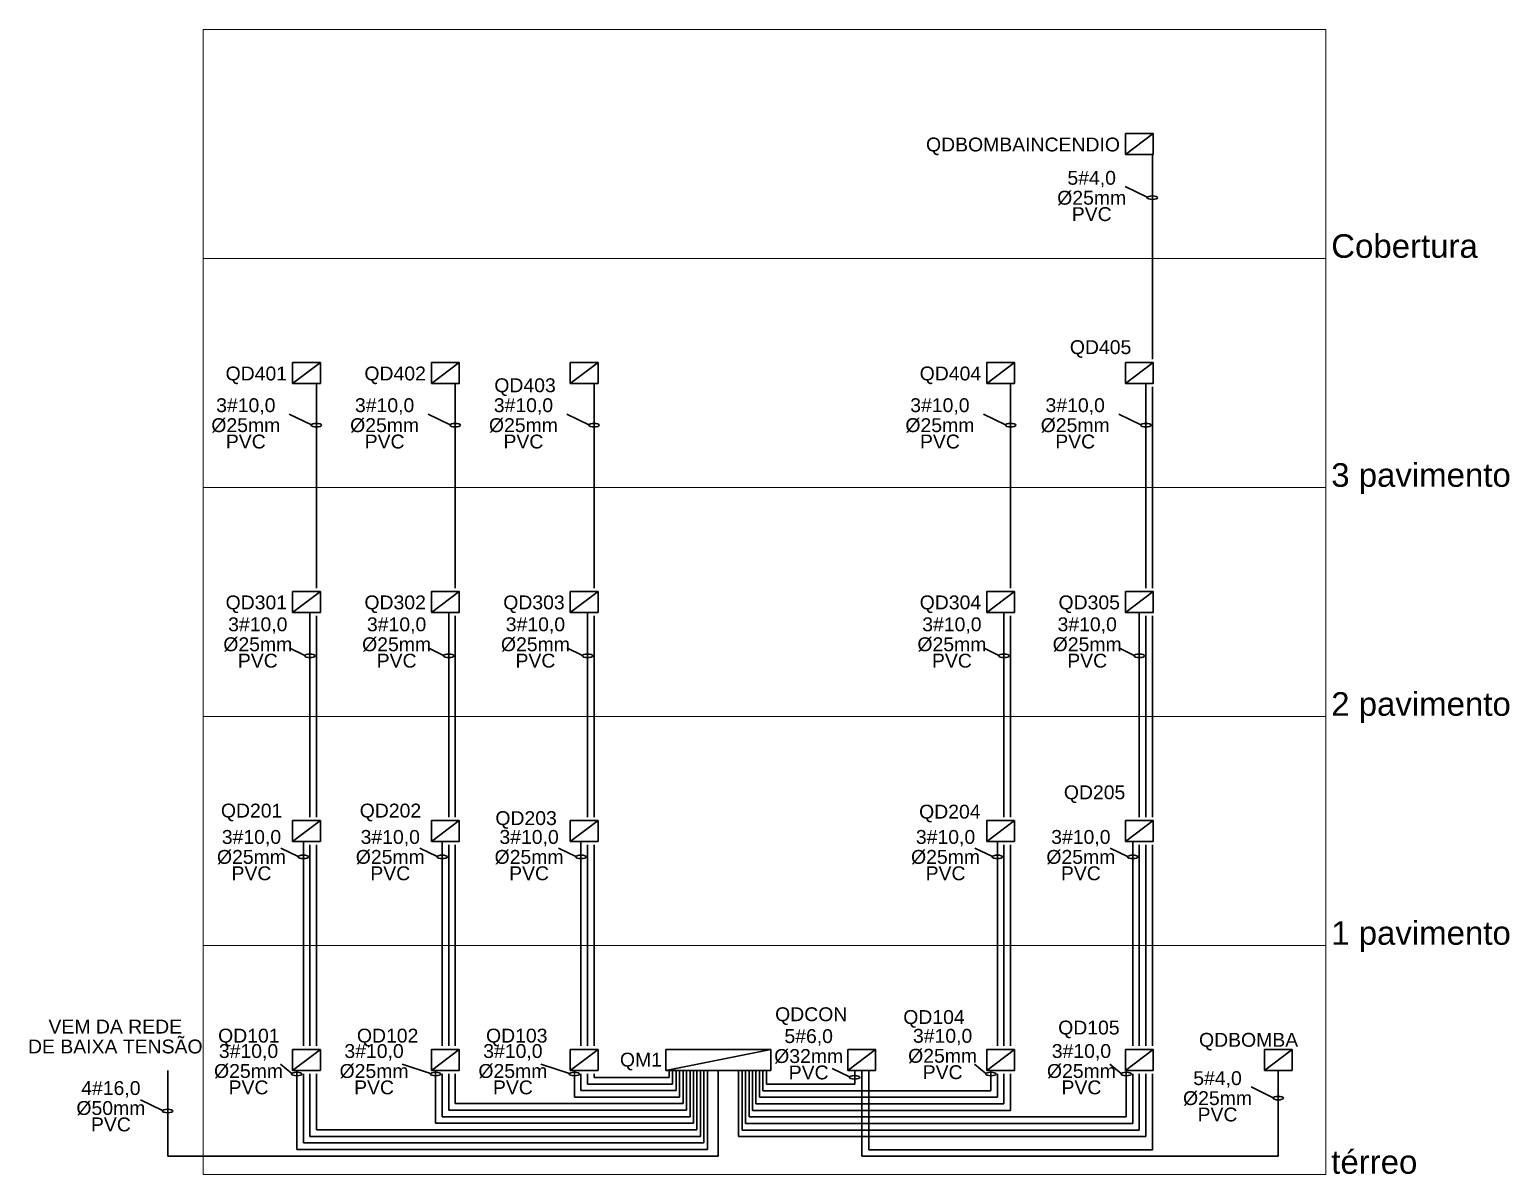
# Model space of a CAD drawing. Header units: inches. Extents: x -3 to 923, y -103 to 154.
# Drawn here: x 644.03 to 655.32, y 58.48 to 67.22 of the extents above; entities that cross this region are included whole.
import ezdxf
from ezdxf.enums import TextEntityAlignment as Align

# ---------------------------------------------------------------- set-up
doc = ezdxf.new("R2010")
doc.units = ezdxf.units.IN
doc.header["$LTSCALE"] = 10
doc.header["$MEASUREMENT"] = 0
for name, color, linetype, lineweight in [('DI-Disjuntor', 8, 'Continuous', 30), ('DI-Fios', 3, 'Continuous', 30), ('DI-Linhas do diagrama', 8, 'Continuous', 20), ('DI-Textos do diagrama', 2, 'Continuous', 20), ('DI-Título do diagrama', 2, 'Continuous', 30), ('EL-Textos fios', 2, 'Continuous', 30), ('TEXTO', 2, 'Continuous', 20)]:
    doc.layers.add(name, color=color, linetype=linetype, lineweight=lineweight)
doc.styles.add('Arial', font='arial.ttf')

msp = doc.modelspace()

# ---------------------------------------------------------------- linework, layer by layer
at = {"layer": 'DI-Disjuntor'}
for p, q in [((652.3937, 66.265), (652.6055, 66.4238)), ((646.0397, 64.5176), (646.2515, 64.6765)), ((647.0987, 64.5176), (647.3105, 64.6765)), ((648.1577, 64.5176), (648.3695, 64.6765)), ((651.3347, 64.5176), (651.5465, 64.6765)), ((652.3937, 64.5176), (652.6055, 64.6765)), ((646.0397, 62.7703), (646.2515, 62.9291)), ((647.0987, 62.7703), (647.3105, 62.9291)), ((648.1577, 62.7703), (648.3695, 62.9291)), ((651.3347, 62.7703), (651.5465, 62.9291)), ((652.3937, 62.7703), (652.6055, 62.9291)), ((646.0397, 61.0229), (646.2515, 61.1818)), ((647.0987, 61.0229), (647.3105, 61.1818)), ((648.1577, 61.0229), (648.3695, 61.1818)), ((651.3347, 61.0229), (651.5465, 61.1818)), ((652.3937, 61.0229), (652.6055, 61.1818)), ((646.0397, 59.2756), (646.2515, 59.4344)), ((647.0987, 59.2756), (647.3105, 59.4344)), ((648.1577, 59.2756), (648.3695, 59.4344)), ((648.8859, 59.2756), (649.688, 59.4344)), ((650.2757, 59.2756), (650.4875, 59.4344)), ((651.3347, 59.2756), (651.5465, 59.4344)), ((652.3937, 59.2756), (652.6055, 59.4344)), ((653.4527, 59.2756), (653.6645, 59.4344))]:
    msp.add_line(p, q, dxfattribs=at)
for points in [[(652.3937, 66.265), (652.3937, 66.4238), (652.6055, 66.4238), (652.6055, 66.265), (652.3937, 66.265)], [(646.0397, 64.5176), (646.0397, 64.6765), (646.2515, 64.6765), (646.2515, 64.5176), (646.0397, 64.5176)], [(647.0987, 64.5176), (647.0987, 64.6765), (647.3105, 64.6765), (647.3105, 64.5176), (647.0987, 64.5176)], [(648.1577, 64.5176), (648.1577, 64.6765), (648.3695, 64.6765), (648.3695, 64.5176), (648.1577, 64.5176)], [(651.3347, 64.5176), (651.3347, 64.6765), (651.5465, 64.6765), (651.5465, 64.5176), (651.3347, 64.5176)], [(652.3937, 64.5176), (652.3937, 64.6765), (652.6055, 64.6765), (652.6055, 64.5176), (652.3937, 64.5176)], [(646.0397, 62.7703), (646.0397, 62.9291), (646.2515, 62.9291), (646.2515, 62.7703), (646.0397, 62.7703)], [(647.0987, 62.7703), (647.0987, 62.9291), (647.3105, 62.9291), (647.3105, 62.7703), (647.0987, 62.7703)], [(648.1577, 62.7703), (648.1577, 62.9291), (648.3695, 62.9291), (648.3695, 62.7703), (648.1577, 62.7703)], [(651.3347, 62.7703), (651.3347, 62.9291), (651.5465, 62.9291), (651.5465, 62.7703), (651.3347, 62.7703)], [(652.3937, 62.7703), (652.3937, 62.9291), (652.6055, 62.9291), (652.6055, 62.7703), (652.3937, 62.7703)], [(646.0397, 61.0229), (646.0397, 61.1818), (646.2515, 61.1818), (646.2515, 61.0229), (646.0397, 61.0229)], [(647.0987, 61.0229), (647.0987, 61.1818), (647.3105, 61.1818), (647.3105, 61.0229), (647.0987, 61.0229)], [(648.1577, 61.0229), (648.1577, 61.1818), (648.3695, 61.1818), (648.3695, 61.0229), (648.1577, 61.0229)], [(651.3347, 61.0229), (651.3347, 61.1818), (651.5465, 61.1818), (651.5465, 61.0229), (651.3347, 61.0229)], [(652.3937, 61.0229), (652.3937, 61.1818), (652.6055, 61.1818), (652.6055, 61.0229), (652.3937, 61.0229)], [(646.0397, 59.2756), (646.0397, 59.4344), (646.2515, 59.4344), (646.2515, 59.2756), (646.0397, 59.2756)], [(647.0987, 59.2756), (647.0987, 59.4344), (647.3105, 59.4344), (647.3105, 59.2756), (647.0987, 59.2756)], [(648.1577, 59.2756), (648.1577, 59.4344), (648.3695, 59.4344), (648.3695, 59.2756), (648.1577, 59.2756)], [(648.8859, 59.2756), (648.8859, 59.4344), (649.688, 59.4344), (649.688, 59.2756), (648.8859, 59.2756)], [(650.2757, 59.2756), (650.2757, 59.4344), (650.4875, 59.4344), (650.4875, 59.2756), (650.2757, 59.2756)], [(651.3347, 59.2756), (651.3347, 59.4344), (651.5465, 59.4344), (651.5465, 59.2756), (651.3347, 59.2756)], [(652.3937, 59.2756), (652.3937, 59.4344), (652.6055, 59.4344), (652.6055, 59.2756), (652.3937, 59.2756)], [(653.4527, 59.2756), (653.4527, 59.4344), (653.6645, 59.4344), (653.6645, 59.2756), (653.4527, 59.2756)]]:
    msp.add_lwpolyline(points, close=True, dxfattribs=at)
at = {"layer": 'DI-Fios'}
for p, q in [((652.5987, 66.265), (652.5987, 64.7036)), ((646.2215, 62.9563), (646.2215, 64.5176)), ((647.2805, 62.9563), (647.2805, 64.5176)), ((648.3395, 62.9563), (648.3395, 64.5176)), ((651.5165, 62.9563), (651.5165, 64.5176)), ((652.5487, 62.9563), (652.5487, 64.5176)), ((652.5987, 62.9563), (652.5987, 64.4905)), ((646.1715, 61.2089), (646.1715, 62.7703)), ((647.2305, 61.2089), (647.2305, 62.7703)), ((648.2895, 61.2089), (648.2895, 62.7703)), ((651.4665, 61.2089), (651.4665, 62.7703)), ((652.4987, 61.2089), (652.4987, 62.7703)), ((646.2215, 61.2089), (646.2215, 62.7431)), ((647.2805, 61.2089), (647.2805, 62.7431)), ((648.3395, 61.2089), (648.3395, 62.7431)), ((651.5165, 61.2089), (651.5165, 62.7431)), ((652.5487, 61.2089), (652.5487, 62.7431)), ((652.5987, 61.2089), (652.5987, 62.7431)), ((646.1215, 59.4616), (646.1215, 61.0229)), ((646.1715, 59.4616), (646.1715, 60.9958)), ((646.2215, 59.4616), (646.2215, 60.9958)), ((647.1805, 59.4616), (647.1805, 61.0229)), ((647.2305, 59.4616), (647.2305, 60.9958)), ((647.2805, 59.4616), (647.2805, 60.9958)), ((648.2395, 59.4616), (648.2395, 61.0229)), ((648.2895, 59.4616), (648.2895, 60.9958)), ((648.3395, 59.4616), (648.3395, 60.9958)), ((651.4165, 59.4616), (651.4165, 61.0229)), ((651.4665, 59.4616), (651.4665, 60.9958)), ((651.5165, 59.4616), (651.5165, 60.9958)), ((652.4487, 59.4616), (652.4487, 61.0229)), ((652.4987, 59.4616), (652.4987, 60.9958)), ((652.5487, 59.4616), (652.5487, 60.9958)), ((652.5987, 59.4616), (652.5987, 60.9958)), ((645.0866, 59.2756), (645.0866, 58.6213)), ((646.0715, 59.2756), (646.0715, 58.6713)), ((647.1305, 59.2756), (647.1305, 58.8713)), ((648.1895, 59.2756), (648.1895, 59.0713)), ((648.9124, 59.2213), (648.9124, 59.2756)), ((648.9388, 59.1713), (648.9388, 59.2756)), ((648.9653, 59.1213), (648.9653, 59.2756)), ((648.9653, 59.1213), (648.9653, 59.2756)), ((648.9918, 59.0713), (648.9918, 59.2756)), ((649.0183, 59.0213), (649.0183, 59.2756)), ((649.0448, 58.9713), (649.0448, 59.2756)), ((649.0448, 58.9713), (649.0448, 59.2756)), ((649.0713, 58.9213), (649.0713, 59.2756)), ((649.0977, 58.8713), (649.0977, 59.2756)), ((649.1242, 58.8213), (649.1242, 59.2756)), ((649.1242, 58.8213), (649.1242, 59.2756)), ((649.1507, 58.7713), (649.1507, 59.2756)), ((649.1772, 58.7213), (649.1772, 59.2756)), ((649.2037, 59.1213), (649.2037, 59.2756)), ((649.2037, 58.6713), (649.2037, 59.2756)), ((649.287, 58.6213), (649.287, 59.2756)), ((649.442, 59.1213), (649.442, 59.2756)), ((649.442, 58.7697), (649.442, 59.2756)), ((649.4685, 59.1213), (649.4685, 59.2756)), ((649.4685, 58.8197), (649.4685, 59.2756)), ((649.495, 58.8697), (649.495, 59.2756)), ((649.5215, 59.1213), (649.5215, 59.2756)), ((649.5215, 58.9197), (649.5215, 59.2756)), ((649.548, 59.1213), (649.548, 59.2756)), ((649.548, 58.9697), (649.548, 59.2756)), ((649.5744, 59.0197), (649.5744, 59.2756)), ((649.6009, 59.1213), (649.6009, 59.2756)), ((649.6009, 59.0697), (649.6009, 59.2756)), ((649.6274, 59.1213), (649.6274, 59.2756)), ((649.6274, 59.1197), (649.6274, 59.2756)), ((649.6539, 59.1697), (649.6539, 59.2756)), ((650.3287, 59.1697), (650.3287, 59.2756)), ((650.3816, 59.2756), (650.3816, 58.6197)), ((650.4346, 59.2756), (650.4346, 58.6697)), ((651.3665, 59.2756), (651.3665, 59.1197)), ((652.3987, 59.2756), (652.3987, 58.9197)), ((653.5586, 58.6197), (653.5586, 59.2756)), ((646.1215, 59.2484), (646.1215, 58.7213)), ((646.1715, 59.2484), (646.1715, 58.7713)), ((646.2215, 59.2484), (646.2215, 58.8213)), ((647.1805, 59.2484), (647.1805, 58.9213)), ((647.2305, 59.2484), (647.2305, 58.9713)), ((647.2805, 59.2484), (647.2805, 59.0213)), ((648.2395, 59.2484), (648.2395, 59.1213)), ((648.2895, 59.2484), (648.2895, 59.1713)), ((648.9388, 59.1713), (648.2895, 59.1713)), ((648.3395, 59.2484), (648.3395, 59.2213)), ((648.9124, 59.2213), (648.3395, 59.2213)), ((649.6539, 59.1697), (650.3287, 59.1697)), ((651.4165, 59.2484), (651.4165, 59.0697)), ((651.4665, 59.2484), (651.4665, 59.0197)), ((651.5165, 59.2484), (651.5165, 58.9697)), ((652.4487, 59.2484), (652.4487, 58.8697)), ((652.4987, 59.2484), (652.4987, 58.8197)), ((652.5487, 59.2484), (652.5487, 58.7697)), ((652.5987, 59.2484), (652.5987, 58.6697)), ((648.1895, 59.0713), (648.9918, 59.0713)), ((648.9653, 59.1213), (648.2395, 59.1213)), ((651.4165, 59.0697), (649.6009, 59.0697)), ((651.3665, 59.1197), (649.6274, 59.1197)), ((649.0448, 58.9713), (647.2305, 58.9713)), ((649.0183, 59.0213), (647.2805, 59.0213)), ((651.5165, 58.9697), (649.548, 58.9697)), ((649.5744, 59.0197), (651.4665, 59.0197)), ((649.1242, 58.8213), (646.2215, 58.8213)), ((649.0977, 58.8713), (647.1305, 58.8713)), ((647.1805, 58.9213), (649.0713, 58.9213)), ((652.4987, 58.8197), (649.4685, 58.8197)), ((649.495, 58.8697), (652.4487, 58.8697)), ((652.3987, 58.9197), (649.5215, 58.9197)), ((649.1772, 58.7213), (646.1215, 58.7213)), ((646.1715, 58.7713), (649.1507, 58.7713)), ((652.5487, 58.7697), (649.442, 58.7697)), ((645.0866, 58.6213), (649.287, 58.6213)), ((649.2037, 58.6713), (646.0715, 58.6713)), ((653.5586, 58.6197), (650.3816, 58.6197)), ((652.5987, 58.6697), (650.4346, 58.6697))]:
    msp.add_line(p, q, dxfattribs=at)
at = {"layer": 'DI-Linhas do diagrama'}
for p, q in [((645.356, 65.4707), (645.356, 67.2181)), ((645.356, 67.2181), (653.9206, 67.2181)), ((653.9206, 67.2181), (653.9206, 65.4707)), ((645.356, 63.7234), (645.356, 65.4707)), ((645.356, 65.4707), (653.9206, 65.4707)), ((653.9206, 65.4707), (645.356, 65.4707)), ((645.356, 65.4707), (645.356, 65.4707)), ((653.9206, 65.4707), (653.9206, 63.7234)), ((645.356, 61.976), (645.356, 63.7234)), ((645.356, 63.7234), (653.9206, 63.7234)), ((653.9206, 63.7234), (645.356, 63.7234)), ((645.356, 63.7234), (645.356, 63.7234)), ((653.9206, 63.7234), (653.9206, 61.976)), ((645.356, 60.2287), (645.356, 61.976)), ((645.356, 61.976), (653.9206, 61.976)), ((653.9206, 61.976), (645.356, 61.976)), ((645.356, 61.976), (645.356, 61.976)), ((653.9206, 61.976), (653.9206, 60.2287)), ((645.356, 58.4813), (645.356, 60.2287)), ((645.356, 60.2287), (652.8616, 60.2287)), ((652.8616, 60.2287), (645.356, 60.2287)), ((645.356, 60.2287), (645.356, 60.2287)), ((646.415, 60.2287), (653.9206, 60.2287)), ((653.9206, 60.2287), (653.9206, 58.4813)), ((653.9206, 60.2287), (653.9206, 58.4813)), ((652.8616, 58.4813), (645.356, 58.4813)), ((645.356, 58.4813), (645.356, 58.4813)), ((653.9206, 58.4813), (646.415, 58.4813))]:
    msp.add_line(p, q, dxfattribs=at)
at = {"layer": 'EL-Textos fios', "color": 3}
for p, q in [((652.5598, 65.9381), (652.3917, 66.0198)), ((646.1826, 64.2025), (646.0145, 64.2842)), ((647.2416, 64.2025), (647.0735, 64.2842)), ((648.3006, 64.2025), (648.1325, 64.2842)), ((651.4776, 64.2025), (651.3095, 64.2842)), ((652.5098, 64.2025), (652.3417, 64.2842)), ((646.1326, 62.442), (646.0143, 62.4995)), ((647.1916, 62.442), (647.0733, 62.4995)), ((648.2506, 62.442), (648.1323, 62.4995)), ((651.4276, 62.442), (651.3093, 62.4995)), ((652.4598, 62.442), (652.3415, 62.4995)), ((646.0826, 60.9076), (645.95, 60.972)), ((647.1416, 60.9076), (647.009, 60.972)), ((648.2006, 60.9076), (648.068, 60.972)), ((651.3776, 60.9076), (651.245, 60.972)), ((652.4098, 60.9076), (652.2772, 60.972)), ((646.0326, 59.2507), (645.9475, 59.322)), ((647.0916, 59.2507), (646.8741, 59.322)), ((648.1506, 59.2507), (647.9331, 59.322)), ((650.2873, 59.2252), (650.1547, 59.2896)), ((651.3276, 59.2507), (651.2425, 59.322)), ((652.3598, 59.2507), (652.2747, 59.322)), ((645.0473, 58.9681), (644.8791, 59.0498)), ((653.5197, 59.0668), (653.3516, 59.1485))]:
    msp.add_line(p, q, dxfattribs=at)
for centre in [(652.5987, 65.935), (646.2215, 64.1994), (647.2805, 64.1994), (648.3395, 64.1994), (651.5165, 64.1994), (652.5487, 64.1994), (646.1715, 62.439), (647.2305, 62.439), (648.2895, 62.439), (651.4665, 62.439), (652.4987, 62.439), (646.1215, 60.9045), (647.1805, 60.9045), (648.2395, 60.9045), (651.4165, 60.9045), (652.4487, 60.9045), (646.0715, 59.2476), (647.1305, 59.2476), (648.1895, 59.2476), (650.3262, 59.2221), (651.3665, 59.2476), (652.3987, 59.2476), (653.5586, 59.0638), (645.0862, 58.965)]:
    msp.add_ellipse(centre, major_axis=(0.04, 0), ratio=0.3275421, dxfattribs=at)

# ---------------------------------------------------------------- texts
at = {"layer": 'DI-Textos do diagrama', "style": 'Arial'}
for s, p in [('QDBOMBAINCENDIO', (652.3511, 66.2563)), ('QD405', (652.4377, 64.7099)), ('QD401', (645.9971, 64.5089)), ('QD402', (647.0561, 64.5089)), ('QD404', (651.2921, 64.5089)), ('QD403', (648.0471, 64.419)), ('QD301', (645.9971, 62.7619)), ('QD302', (647.0561, 62.7619)), ('QD303', (648.1151, 62.7619)), ('QD304', (651.2921, 62.7619)), ('QD305', (652.3511, 62.7619)), ('QD205', (652.3919, 61.3126)), ('QD201', (645.9612, 61.1731)), ('QD202', (647.0202, 61.1731)), ('QD204', (651.2877, 61.1648)), ('QD203', (648.0551, 61.1157)), ('QDCON', (650.2712, 59.6189)), ('QD104', (651.1667, 59.5975)), ('QD105', (652.3485, 59.5173)), ('QD101', (645.94, 59.4557)), ('QD102', (646.999, 59.4557)), ('QD103', (647.9839, 59.4557)), ('QDBOMBA', (653.7106, 59.4237)), ('QM1', (648.8573, 59.2725))]:
    msp.add_text(s, height=0.1059, dxfattribs=at).set_placement(p, align=Align.BOTTOM_RIGHT)
at = {"layer": 'DI-Título do diagrama', "style": 'Arial'}
for s, p in [('Cobertura', (653.963, 65.4223)), ('3 pavimento', (653.963, 63.6749)), ('2 pavimento', (653.963, 61.9274)), ('1 pavimento', (653.963, 60.1799)), ('térreo', (653.963, 58.4324))]:
    msp.add_text(s, height=0.18, dxfattribs=at).set_placement(p, align=Align.BOTTOM_LEFT)
at = {"layer": 'TEXTO', "style": 'Arial'}
for s, p in [('5#4,0', (652.1356, 66.0024)), ('%%C25mm', (652.1356, 65.8501)), ('PVC', (652.1356, 65.7251)), ('3#10,0', (645.6825, 64.2669)), ('3#10,0', (646.7415, 64.2669)), ('3#10,0', (647.8005, 64.2669)), ('3#10,0', (650.9775, 64.2669)), ('3#10,0', (652.0097, 64.2669)), ('%%C25mm', (645.6825, 64.1146)), ('%%C25mm', (646.7415, 64.1146)), ('%%C25mm', (647.8005, 64.1146)), ('%%C25mm', (650.9775, 64.1146)), ('%%C25mm', (652.0097, 64.1146)), ('PVC', (645.6825, 63.9895)), ('PVC', (646.7415, 63.9895)), ('PVC', (647.8005, 63.9895)), ('PVC', (650.9775, 63.9895)), ('PVC', (652.0097, 63.9895)), ('3#10,0', (645.774, 62.5947)), ('3#10,0', (646.833, 62.5947)), ('3#10,0', (647.892, 62.5947)), ('3#10,0', (651.069, 62.5947)), ('3#10,0', (652.1012, 62.5947)), ('%%C25mm', (645.774, 62.4424)), ('%%C25mm', (646.833, 62.4424)), ('%%C25mm', (647.892, 62.4424)), ('%%C25mm', (651.069, 62.4424)), ('%%C25mm', (652.1012, 62.4424)), ('PVC', (645.774, 62.3173)), ('PVC', (646.833, 62.3173)), ('PVC', (647.892, 62.3173)), ('PVC', (651.069, 62.3173)), ('PVC', (652.1012, 62.3173)), ('3#10,0', (645.7256, 60.972)), ('3#10,0', (646.7846, 60.972)), ('3#10,0', (647.8436, 60.972)), ('3#10,0', (651.0206, 60.972)), ('3#10,0', (652.0528, 60.972)), ('%%C25mm', (645.7256, 60.8197)), ('%%C25mm', (646.7846, 60.8197)), ('%%C25mm', (647.8436, 60.8197)), ('%%C25mm', (651.0206, 60.8197)), ('%%C25mm', (652.0528, 60.8197)), ('PVC', (645.7256, 60.6946)), ('PVC', (646.7846, 60.6946)), ('PVC', (647.8436, 60.6946)), ('PVC', (651.0206, 60.6946)), ('PVC', (652.0528, 60.6946)), ('VEM DA REDE', (644.6868, 59.5249)), ('DE BAIXA TENSÃO', (644.6868, 59.3728)), ('5#6,0', (649.9766, 59.4521)), ('3#10,0', (650.9983, 59.4542)), ('3#10,0', (645.7033, 59.3381)), ('3#10,0', (646.6609, 59.3381)), ('3#10,0', (647.7199, 59.3381)), ('%%C32mm', (649.9766, 59.2999)), ('%%C25mm', (650.9983, 59.3019)), ('3#10,0', (652.0573, 59.3381)), ('%%C25mm', (645.7033, 59.1858)), ('%%C25mm', (646.6609, 59.1858)), ('%%C25mm', (647.7199, 59.1858)), ('PVC', (649.9766, 59.1748)), ('PVC', (650.9983, 59.1768)), ('%%C25mm', (652.0573, 59.1858)), ('5#4,0', (653.0955, 59.1312)), ('4#16,0', (644.6532, 59.0556)), ('PVC', (645.7033, 59.0608)), ('PVC', (646.6609, 59.0608)), ('PVC', (647.7199, 59.0608)), ('PVC', (652.0573, 59.0608)), ('%%C50mm', (644.6532, 58.9033)), ('%%C25mm', (653.0955, 58.9789)), ('PVC', (653.0955, 58.8538)), ('PVC', (644.6532, 58.7782))]:
    msp.add_text(s, height=0.1059, dxfattribs=at).set_placement(p, align=Align.BOTTOM_CENTER)

doc.saveas('drawing.dxf')
